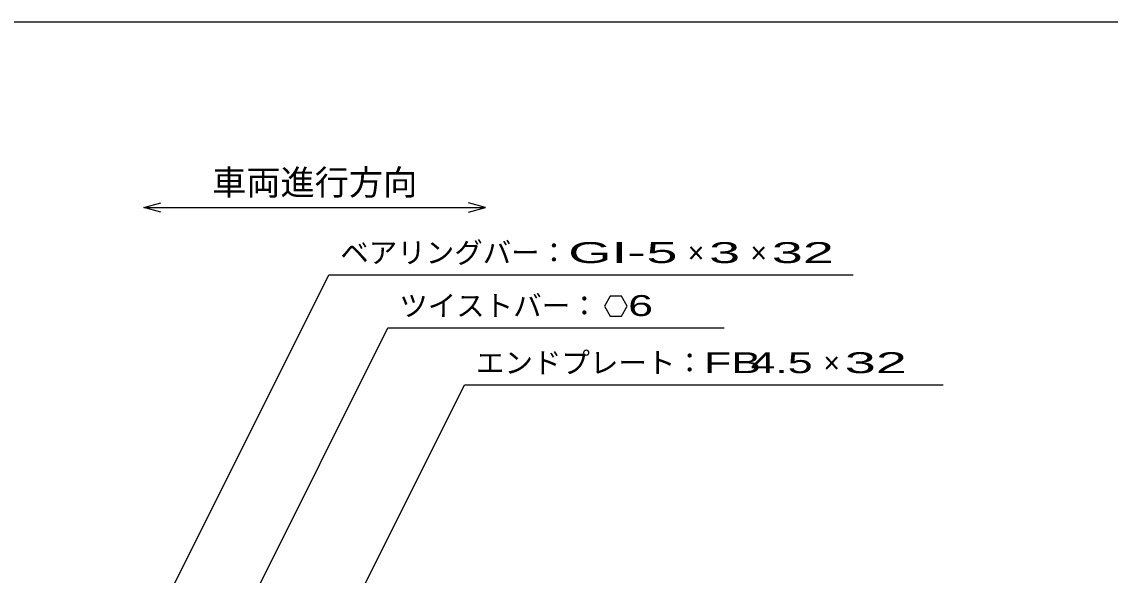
# Model space of a CAD drawing. Units: millimetres, scale not verified. Extents: x -1456 to 1385, y -1026 to 843.
# Drawn here: x -993 to -228, y 454 to 843 of the extents above; entities that cross this region are included whole.
import ezdxf
from ezdxf.enums import TextEntityAlignment as Align

# ---------------------------------------------------------------- set-up
doc = ezdxf.new("R2010")
doc.units = ezdxf.units.MM
doc.header["$LTSCALE"] = 8
doc.layers.add('0_2', color=150, linetype='Continuous', lineweight=25)
doc.layers.add('22', color=4, linetype='Continuous', lineweight=25)
doc.styles.add('ベクトル', font='')
doc.styles.get('ベクトル').set_extended_font_data('ベクトル')

msp = doc.modelspace()

# ---------------------------------------------------------------- linework, layer by layer
at = {"layer": '0_2'}
msp.add_line((-1383.2, 842.8), (1384.8, 842.8), dxfattribs=at)
at = {"layer": '22'}
for p, q in [((-907, 712.5), (-895, 715.7)), ((-895, 709.3), (-907, 712.5)), ((-907, 712.5), (-667, 712.5)), ((-667, 712.5), (-679, 715.7)), ((-679, 709.3), (-667, 712.5)), ((-922, 375.25), (-777, 665.25)), ((-777, 665.25), (-409, 665.25)), ((-579.624, 650.212), (-583.624, 643.283)), ((-571.624, 650.212), (-579.624, 650.212)), ((-567.625, 643.2), (-571.624, 650.212)), ((-583.624, 643.283), (-579.624, 636.355)), ((-571.624, 636.355), (-567.624, 643.283)), ((-579.624, 636.355), (-571.624, 636.355)), ((-849.5, 400.25), (-735.625, 628)), ((-735.625, 628), (-499.625, 628)), ((-759.5, 432.5), (-681.75, 588)), ((-681.75, 588), (-345.75, 588))]:
    msp.add_line(p, q, dxfattribs=at)

# ---------------------------------------------------------------- texts
at = {"layer": '22', "color": 2, "style": 'ベクトル'}
for s, height, p in [('車両進行方向', 17.6, (-859, 730.1)), ('ベアリングバー：', 14.66, (-769, 680.85)), ('×', 14.66, (-525, 680.85)), ('×', 14.66, (-481, 680.85)), ('ツイストバー：', 14.66, (-727.625, 643.6)), ('エンドプレート：', 14.66, (-673.75, 603.6)), ('×', 14.66, (-429.75, 603.6))]:
    msp.add_text(s, height=height, dxfattribs=at).set_placement(p, align=Align.MIDDLE_LEFT)
for s, width, p in [('GI-', 2, (-609, 680.85)), (' 5 ', 2, (-565, 680.85)), (' 3 ', 2, (-521, 680.85)), (' 32 ', 2, (-477, 680.85)), (' 6', 1.6, (-575.624, 643.683)), ('FB', 1.6, (-513.75, 603.6)), (' 4.5 ', 1.6, (-489.75, 603.6)), (' 32 ', 2, (-425.75, 603.6))]:
    msp.add_text(s, height=14.66, dxfattribs=dict(at, width=width)).set_placement(p, align=Align.MIDDLE_LEFT)

doc.saveas('drawing.dxf')
